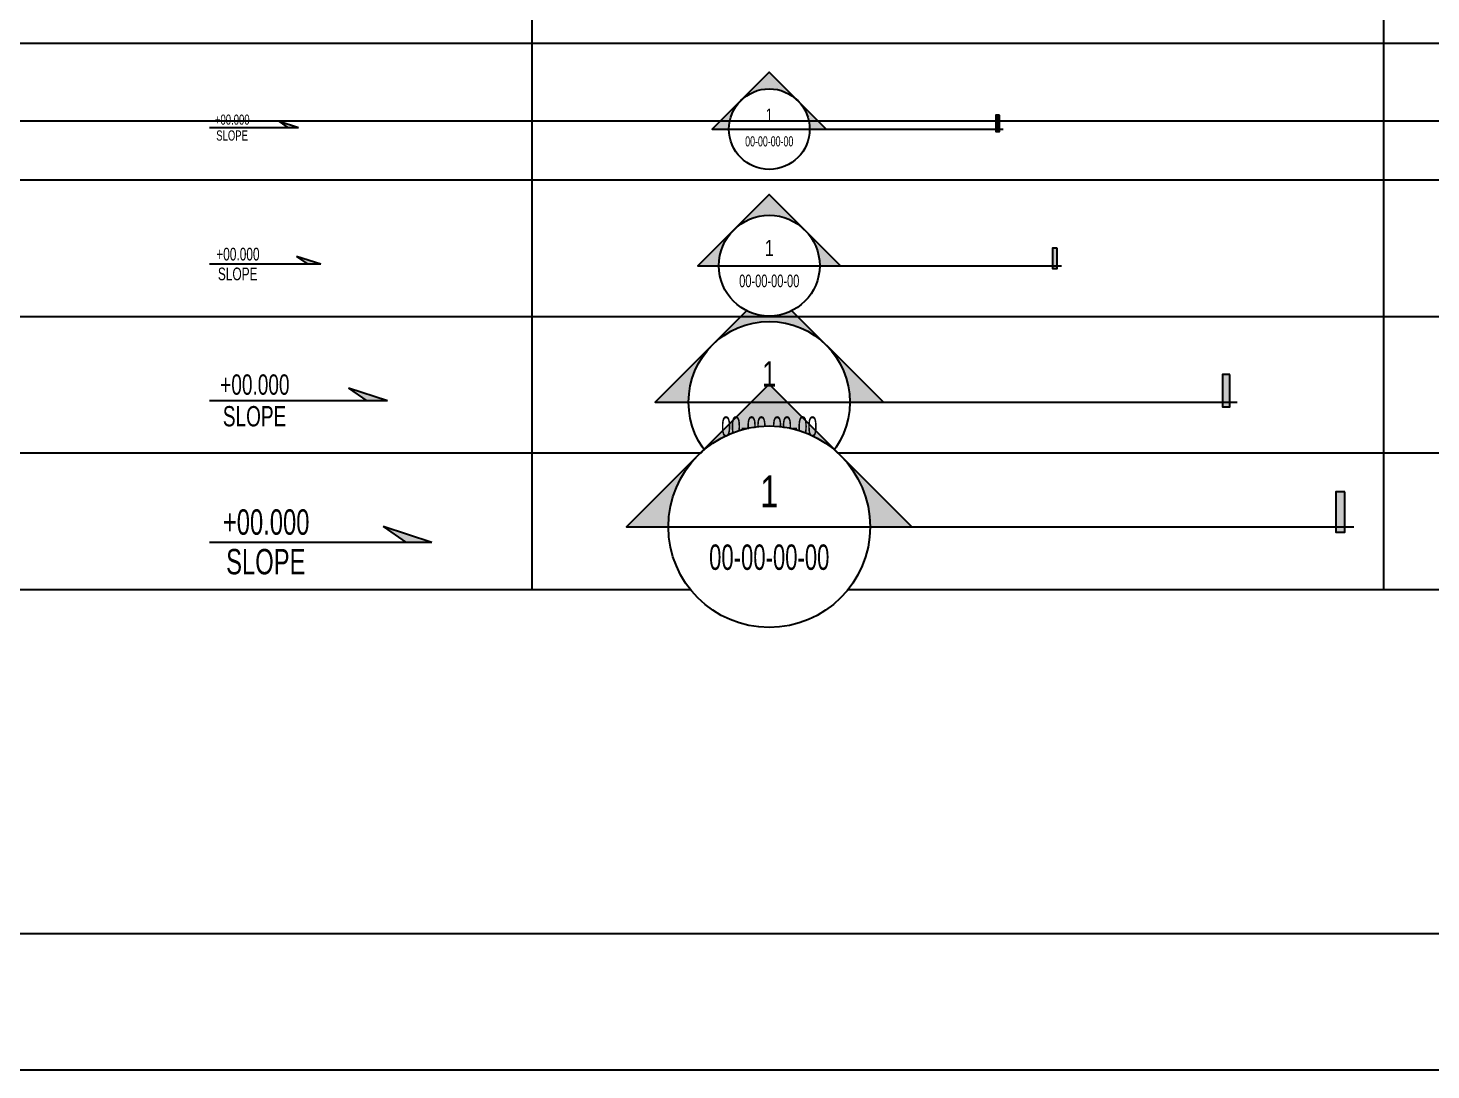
# Model space of a CAD drawing. Extents: x -1 to 478, y -15 to 369.
# Drawn here: x 330.3 to 385.5, y -15.4 to 25.7 of the extents above; entities that cross this region are included whole.
import ezdxf
from ezdxf.enums import TextEntityAlignment as Align

# ---------------------------------------------------------------- set-up
doc = ezdxf.new("R2010")
doc.units = 0
doc.header["$MEASUREMENT"] = 0
doc.linetypes.add('KH-Dash-dot-01', pattern=[18, 12, -3, 0, -3])
for name, color, linetype in [('LA-GNRL-Cross Reference', 161, 'Continuous'), ('LA-GNRL-NOTES-Text-02', 150, 'Continuous'), ('LA-GNRL-NOTES-Text-03', 240, 'Continuous'), ('LA-GRAD-Slope Arrow', 131, 'Continuous')]:
    doc.layers.add(name, color=color, linetype=linetype)
doc.styles.add('TXT- (2)', font='gh-general font.shx', dxfattribs={"width": 0.75})
doc.styles.add('TXT- (3)', font='gh-general font.shx', dxfattribs={"width": 0.7})

# ---------------------------------------------------------------- blocks, each defined once
blk = doc.blocks.new('*U55')
h = blk.add_hatch(color=256)
h.dxf.hatch_style = 1
h.paths.add_polyline_path([(0.01367, 0.00124), (0.01547, 0), (0.0175, 0)])
for p, q in [((0.0175, 0), (0.01367, 0.00124)), ((0.01367, 0.00124), (0.01547, 0)), ((0.0175, 0), (0, 0))]:
    blk.add_line(p, q)
at = {"layer": 'LA-GNRL-NOTES-Text-03', "insert": (0.00442, -0.00052), "char_height": 0.002, "attachment_point": 2, "style": 'TXT- (3)'}
blk.add_mtext_dynamic_manual_height_columns('SLOPE ', width=0.0064113, gutter_width=1, heights=[0], dxfattribs=at)
at = {"layer": 'LA-GNRL-NOTES-Text-03', "style": 'TXT- (3)', "width": 0.7}
blk.add_attdef('LEVEL', text='', height=0.002, dxfattribs=at).set_placement((0.00445, 0), align=Align.BOTTOM_CENTER)
blk = doc.blocks.new('*U64')
blk.add_hatch(color=256).paths.add_polyline_path([(0.04533, 0.00274), (0.04462, 0.00274), (0.04462, -0.00044), (0.04533, -0.00044)])
blk.add_lwpolyline([(0.04533, 0.00274), (0.04462, 0.00274), (0.04462, -0.00044), (0.04533, -0.00044)], close=True)
at = {"linetype": 'KH-Dash-dot-01', "lineweight": 100}
blk.add_wipeout([(-0.00794, 0), (-0.00755, -0.00245), (-0.00642, -0.00467), (-0.00467, -0.00642), (-0.00245, -0.00755), (0, -0.00794), (0.00245, -0.00755), (0.00467, -0.00642), (0.00642, -0.00467), (0.00755, -0.00245), (0.00794, 0), (0.00755, 0.00245), (0.00642, 0.00467), (0.00467, 0.00642), (0.00245, 0.00755), (0, 0.00794), (-0.00245, 0.00755), (-0.00467, 0.00642), (-0.00642, 0.00467), (-0.00755, 0.00245)], dxfattribs=at)
h = blk.add_hatch(color=256)
edge = h.paths.add_edge_path()
edge.add_line((0.00794, 0), (0.01123, 0))
edge.add_line((0.01123, 0), (0, 0.01123))
edge.add_line((0, 0.01123), (-0.01123, 0))
edge.add_line((-0.01123, 0), (-0.00794, 0))
edge.add_arc((0, 0), 0.00794, 0, 180, ccw=False)
blk.add_line((-0.00794, 0), (0.00794, 0))
blk.add_lwpolyline([(0.00794, 0), (0.01123, 0), (0, 0.01123), (-0.01123, 0), (-0.00794, 0, -1)], format="xyb", close=True)
at = {"linetype": 'KH-Dash-dot-01', "ltscale": 0.25}
blk.add_lwpolyline([(0.00794, 0), (0.04604, 0)], dxfattribs=at)
blk.add_circle((0, 0), 0.00794)
at = {"layer": 'LA-GNRL-NOTES-Text-02', "style": 'TXT- (2)', "width": 0.75, "flags": 8}
blk.add_attdef('VIEWNUMBER', text='', height=0.0025, dxfattribs=at).set_placement((0, 0.00079), align=Align.BOTTOM_CENTER)
at = {"layer": 'LA-GNRL-NOTES-Text-03', "style": 'TXT- (3)', "width": 0.65, "flags": 8}
blk.add_attdef('SHEETNUMBER', text='', height=0.002, dxfattribs=at).set_placement((0, -0.0014), align=Align.TOP_CENTER)
blk = doc.blocks.new('*U63')
blk.add_hatch(color=256).paths.add_polyline_path([(0.04533, 0.00274), (0.04462, 0.00274), (0.04462, -0.00044), (0.04533, -0.00044)])
blk.add_lwpolyline([(0.04533, 0.00274), (0.04462, 0.00274), (0.04462, -0.00044), (0.04533, -0.00044)], close=True)
at = {"linetype": 'KH-Dash-dot-01', "lineweight": 100}
blk.add_wipeout([(-0.00794, 0), (-0.00755, -0.00245), (-0.00642, -0.00467), (-0.00467, -0.00642), (-0.00245, -0.00755), (0, -0.00794), (0.00245, -0.00755), (0.00467, -0.00642), (0.00642, -0.00467), (0.00755, -0.00245), (0.00794, 0), (0.00755, 0.00245), (0.00642, 0.00467), (0.00467, 0.00642), (0.00245, 0.00755), (0, 0.00794), (-0.00245, 0.00755), (-0.00467, 0.00642), (-0.00642, 0.00467), (-0.00755, 0.00245)], dxfattribs=at)
h = blk.add_hatch(color=256)
edge = h.paths.add_edge_path()
edge.add_line((0.00794, 0), (0.01123, 0))
edge.add_line((0.01123, 0), (0, 0.01123))
edge.add_line((0, 0.01123), (-0.01123, 0))
edge.add_line((-0.01123, 0), (-0.00794, 0))
edge.add_arc((0, 0), 0.00794, 0, 180, ccw=False)
blk.add_line((-0.00794, 0), (0.00794, 0))
blk.add_lwpolyline([(0.00794, 0), (0.01123, 0), (0, 0.01123), (-0.01123, 0), (-0.00794, 0, -1)], format="xyb", close=True)
at = {"linetype": 'KH-Dash-dot-01', "ltscale": 0.2}
blk.add_lwpolyline([(0.00794, 0), (0.04604, 0)], dxfattribs=at)
blk.add_circle((0, 0), 0.00794)
at = {"layer": 'LA-GNRL-NOTES-Text-02', "style": 'TXT- (2)', "width": 0.75, "flags": 8}
blk.add_attdef('VIEWNUMBER', text='', height=0.0025, dxfattribs=at).set_placement((0, 0.00079), align=Align.BOTTOM_CENTER)
at = {"layer": 'LA-GNRL-NOTES-Text-03', "style": 'TXT- (3)', "width": 0.65, "flags": 8}
blk.add_attdef('SHEETNUMBER', text='', height=0.002, dxfattribs=at).set_placement((0, -0.0014), align=Align.TOP_CENTER)
blk = doc.blocks.new('*U65')
blk.add_hatch(color=256).paths.add_polyline_path([(0.04533, 0.00274), (0.04462, 0.00274), (0.04462, -0.00044), (0.04533, -0.00044)])
blk.add_lwpolyline([(0.04533, 0.00274), (0.04462, 0.00274), (0.04462, -0.00044), (0.04533, -0.00044)], close=True)
at = {"linetype": 'KH-Dash-dot-01', "lineweight": 100}
blk.add_wipeout([(-0.00794, 0), (-0.00755, -0.00245), (-0.00642, -0.00467), (-0.00467, -0.00642), (-0.00245, -0.00755), (0, -0.00794), (0.00245, -0.00755), (0.00467, -0.00642), (0.00642, -0.00467), (0.00755, -0.00245), (0.00794, 0), (0.00755, 0.00245), (0.00642, 0.00467), (0.00467, 0.00642), (0.00245, 0.00755), (0, 0.00794), (-0.00245, 0.00755), (-0.00467, 0.00642), (-0.00642, 0.00467), (-0.00755, 0.00245)], dxfattribs=at)
h = blk.add_hatch(color=256)
edge = h.paths.add_edge_path()
edge.add_line((0.00794, 0), (0.01123, 0))
edge.add_line((0.01123, 0), (0, 0.01123))
edge.add_line((0, 0.01123), (-0.01123, 0))
edge.add_line((-0.01123, 0), (-0.00794, 0))
edge.add_arc((0, 0), 0.00794, 0, 180, ccw=False)
blk.add_line((-0.00794, 0), (0.00794, 0))
blk.add_lwpolyline([(0.00794, 0), (0.01123, 0), (0, 0.01123), (-0.01123, 0), (-0.00794, 0, -1)], format="xyb", close=True)
at = {"linetype": 'KH-Dash-dot-01', "ltscale": 0.125}
blk.add_lwpolyline([(0.00794, 0), (0.04604, 0)], dxfattribs=at)
blk.add_circle((0, 0), 0.00794)
at = {"layer": 'LA-GNRL-NOTES-Text-02', "style": 'TXT- (2)', "width": 0.75, "flags": 8}
blk.add_attdef('VIEWNUMBER', text='', height=0.0025, dxfattribs=at).set_placement((0, 0.00079), align=Align.BOTTOM_CENTER)
at = {"layer": 'LA-GNRL-NOTES-Text-03', "style": 'TXT- (3)', "width": 0.65, "flags": 8}
blk.add_attdef('SHEETNUMBER', text='', height=0.002, dxfattribs=at).set_placement((0, -0.0014), align=Align.TOP_CENTER)
blk = doc.blocks.new('*U66')
blk.add_hatch(color=256).paths.add_polyline_path([(0.04533, 0.00274), (0.04462, 0.00274), (0.04462, -0.00044), (0.04533, -0.00044)])
blk.add_lwpolyline([(0.04533, 0.00274), (0.04462, 0.00274), (0.04462, -0.00044), (0.04533, -0.00044)], close=True)
at = {"linetype": 'KH-Dash-dot-01', "lineweight": 100}
blk.add_wipeout([(-0.00794, 0), (-0.00755, -0.00245), (-0.00642, -0.00467), (-0.00467, -0.00642), (-0.00245, -0.00755), (0, -0.00794), (0.00245, -0.00755), (0.00467, -0.00642), (0.00642, -0.00467), (0.00755, -0.00245), (0.00794, 0), (0.00755, 0.00245), (0.00642, 0.00467), (0.00467, 0.00642), (0.00245, 0.00755), (0, 0.00794), (-0.00245, 0.00755), (-0.00467, 0.00642), (-0.00642, 0.00467), (-0.00755, 0.00245)], dxfattribs=at)
h = blk.add_hatch(color=256)
edge = h.paths.add_edge_path()
edge.add_line((0.00794, 0), (0.01123, 0))
edge.add_line((0.01123, 0), (0, 0.01123))
edge.add_line((0, 0.01123), (-0.01123, 0))
edge.add_line((-0.01123, 0), (-0.00794, 0))
edge.add_arc((0, 0), 0.00794, 0, 180, ccw=False)
blk.add_line((-0.00794, 0), (0.00794, 0))
blk.add_lwpolyline([(0.00794, 0), (0.01123, 0), (0, 0.01123), (-0.01123, 0), (-0.00794, 0, -1)], format="xyb", close=True)
at = {"linetype": 'KH-Dash-dot-01', "ltscale": 0.1}
blk.add_lwpolyline([(0.00794, 0), (0.04604, 0)], dxfattribs=at)
blk.add_circle((0, 0), 0.00794)
at = {"layer": 'LA-GNRL-NOTES-Text-02', "style": 'TXT- (2)', "width": 0.75, "flags": 8}
blk.add_attdef('VIEWNUMBER', text='', height=0.0025, dxfattribs=at).set_placement((0, 0.00079), align=Align.BOTTOM_CENTER)
at = {"layer": 'LA-GNRL-NOTES-Text-03', "style": 'TXT- (3)', "width": 0.65, "flags": 8}
blk.add_attdef('SHEETNUMBER', text='', height=0.002, dxfattribs=at).set_placement((0, -0.0014), align=Align.TOP_CENTER)

msp = doc.modelspace()

# ---------------------------------------------------------------- linework, layer by layer
at = {"color": 220}
for points in [[(350.082, 57.4401), (350.082, 3.5475)], [(383.6148, 57.4401), (383.6148, 3.5475)], [(3.3053, 25.0585), (478.2768, 25.0585)], [(3.3053, 19.6808), (478.2768, 19.6808)], [(3.3053, 3.5475), (478.2768, 3.5475)], [(3.3053, -10.0042), (478.2768, -10.0042)], [(3.3053, -15.382), (478.2768, -15.382)]]:
    msp.add_lwpolyline(points, dxfattribs=at)

# ---------------------------------------------------------------- block references
at = {"layer": 'LA-GNRL-Cross Reference'}
for name, p, xscale, yscale, zscale in [('*U66', (359.4322, 21.6766), 200, 200, 200), ('*U63', (359.4322, 10.9211), 400, 400, 400)]:
    msp.add_blockref(name, p, dxfattribs=dict(at, xscale=xscale, yscale=yscale, zscale=zscale)).add_auto_attribs({'VIEWNUMBER': '1', 'SHEETNUMBER': '00-00-00-00'})
at = {"layer": 'LA-GRAD-Slope Arrow'}
for p, xscale, yscale, zscale in [((337.3998, 21.7319), 200, 200, 200), ((337.3998, 16.3541), 250, 250, 250), ((337.3998, 10.9764), 400, 400, 400), ((337.3998, 5.4006), 500, 500, 500)]:
    msp.add_blockref('*U55', p, dxfattribs=dict(at, xscale=xscale, yscale=yscale, zscale=zscale)).add_auto_attribs({'LEVEL': '+00.000'})

# ---------------------------------------------------------------- next in the draw order: linework, layer by layer
msp.add_lwpolyline([(3.3053, 22), (442.5, 22)])
at = {"color": 220}
for points in [[(3.3053, 14.303), (478.2768, 14.303)], [(3.3053, 8.9253), (478.2768, 8.9253)]]:
    msp.add_lwpolyline(points, dxfattribs=at)

# ---------------------------------------------------------------- next in the draw order: block references
at = {"layer": 'LA-GNRL-Cross Reference'}
for name, p, xscale, yscale, zscale in [('*U65', (359.4322, 16.2989), 250, 250, 250), ('*U64', (359.4322, 6.0166), 500, 500, 500)]:
    msp.add_blockref(name, p, dxfattribs=dict(at, xscale=xscale, yscale=yscale, zscale=zscale)).add_auto_attribs({'VIEWNUMBER': '1', 'SHEETNUMBER': '00-00-00-00'})

doc.saveas('drawing.dxf')
